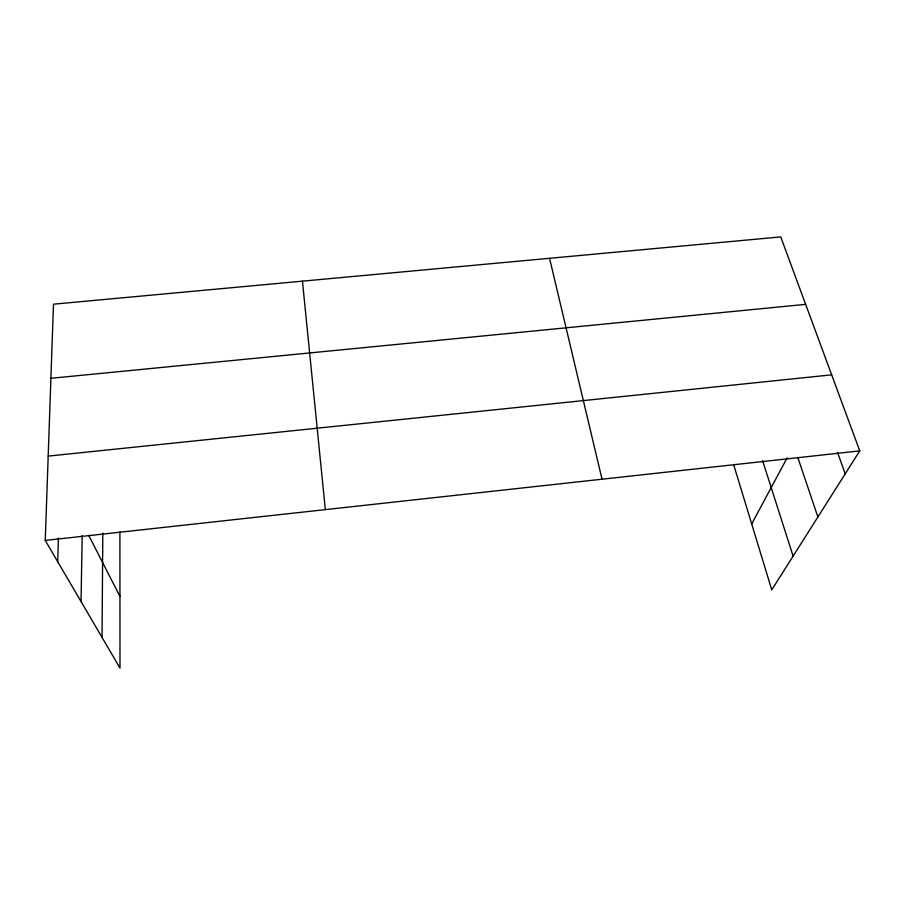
<?xml version="1.0" encoding="UTF-8"?>
<svg xmlns="http://www.w3.org/2000/svg" width="905" height="905" viewBox="0 0 905 905"><rect width="100%" height="100%" fill="white"/><g stroke="black" fill="none" stroke-linecap="round" stroke-linejoin="round"><path stroke-width="1.36" d="M102.039 637.414L102.808 533.102M81.043 601.553L82.185 535.624M57.728 561.734L58.406 538M119.901 532.016L120.003 668.094L45.25 540.421L53.486 304.193L780.732 236.906L859.75 450.882L771.761 589.856L733.65 464.661M751.693 523.95L787.135 457.873M45.25 540.421L859.75 450.882M48.191 456.109L831.672 374.84M50.906 378.301L805.642 304.352M88.713 535.341L119.946 596.418M837.6 452.545L845.213 473.835M797.791 457.41L817.894 516.993M762.655 460.803L793.097 556.145M549.55 258.298L602.029 479.209M302.451 281.161L325.336 509.628"/></g></svg>
